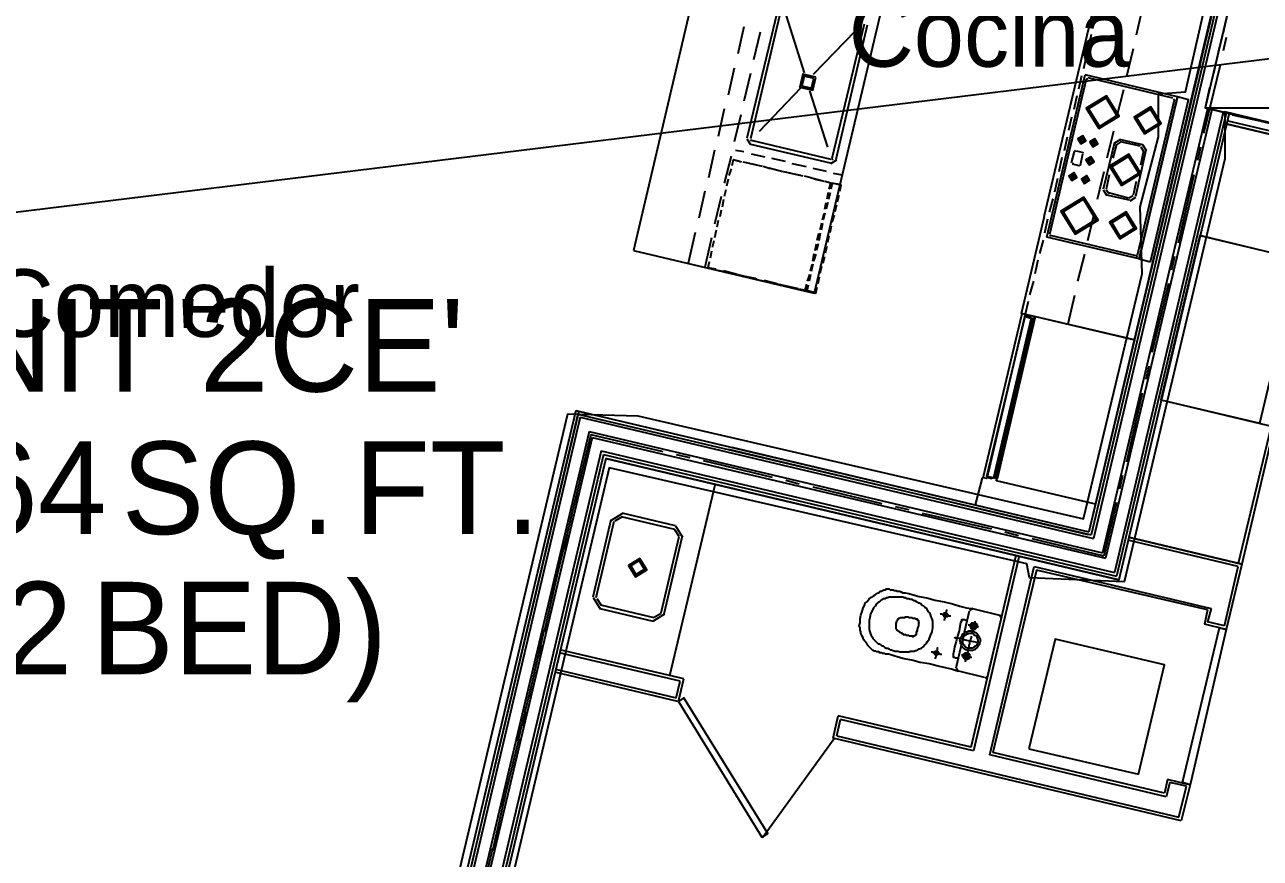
# Model space of a CAD drawing. Header units: feet. Extents: x -84 to 198, y -22 to 181.
# Drawn here: x 78.86 to 100.82, y 134.91 to 149.72 of the extents above; entities that cross this region are included whole.
import ezdxf
from ezdxf.enums import TextEntityAlignment as Align

# ---------------------------------------------------------------- set-up
doc = ezdxf.new("R2010")
doc.units = ezdxf.units.FT
for name, color, linetype in [('A-AREA-UNIDAD', 30, 'CONTINUOUS'), ('A-LINEA', 7, 'CONTINUOUS'), ('A-MURO-CONCRETO', 8, 'CONTINUOUS'), ('A-NOMBRE-ESPACIO', 2, 'CONTINUOUS'), ('A-TEXTO-PDF', 3, 'CONTINUOUS')]:
    doc.layers.add(name, color=color, linetype=linetype)

msp = doc.modelspace()

# ---------------------------------------------------------------- linework, layer by layer
at = {"layer": 'A-AREA-UNIDAD'}
for points in [[(75.36, 131.5378), (80.768, 130.2044), (81.088, 131.0044), (81.568, 131.5733), (82.528, 131.5733), (83.84, 129.4933), (85.28, 129.1733), (88.512, 142.8089), (89.76, 142.7733), (97.68, 140.9422), (98.72, 145.2978), (98.688, 146.4889), (99.008, 147.7333), (99.008, 148.4978), (99.488, 148.5333), (100.192, 151.6089), (101.2, 151.6978), (102.848, 158.6489), (102.56, 158.7378), (102.528, 159.4133), (96.128, 159.8222), (90.24, 159.8933), (84.192, 159.5733), (77.44, 158.8622)], [(101.888, 147.7689), (100.192, 148.1778), (100.192, 147.3422), (98.4, 139.8222), (96.72, 139.8933), (96.672, 140.1422), (89.248, 141.8489), (86.192, 128.9244)]]:
    msp.add_lwpolyline(points, dxfattribs=at)
at = {"layer": 'A-LINEA'}
for p, q in [((94.92, 153.5378), (92.8933, 144.9511)), ((128.4377, 152.4797), (36.6895, 141.2395)), ((100.4933, 152.2178), (97.7733, 140.7111)), ((100.5467, 152.2044), (97.8133, 140.6578)), ((100.6, 152.1911), (97.8533, 140.5911)), ((90.8533, 150.7111), (89.68, 145.7111)), ((100.16, 150.7644), (97.7733, 140.7111)), ((97.9067, 150.2578), (96.9733, 146.3111)), ((92.2667, 150.0978), (91.6933, 147.7111)), ((92.32, 150.0844), (91.76, 147.6978)), ((98.7333, 150.0578), (98.6133, 149.5378)), ((100.2667, 150.0711), (100.16, 149.5778)), ((92.72, 148.8711), (92.4, 149.8844)), ((97.9067, 149.9111), (97.84, 149.6711)), ((91.64, 149.6844), (91.5333, 149.2044)), ((91.9333, 149.5911), (91.8133, 149.0978)), ((92.88, 148.8444), (93.6267, 149.6178)), ((93.2133, 147.3511), (93.7867, 149.7378)), ((93.28, 147.3378), (93.84, 149.7244)), ((97.8133, 149.5511), (97.76, 149.3111)), ((100.0933, 149.3378), (99.9867, 148.8578)), ((100.2133, 149.4978), (100.16, 149.2578)), ((100.2133, 149.4978), (100.16, 149.2578)), ((100.2133, 149.4978), (100.16, 149.2578)), ((97.7333, 149.1911), (97.68, 148.9378)), ((98.56, 149.2978), (98.44, 148.8044)), ((91.4667, 148.9511), (91.36, 148.4711)), ((100.1067, 149.0044), (99.8133, 147.7911)), ((100.1067, 149.0044), (99.8133, 147.7911)), ((100.1067, 149.0044), (99.8133, 147.7911)), ((91.76, 148.8578), (91.64, 148.3644)), ((97.0267, 145.9511), (97.7067, 148.8311)), ((97.08, 146.0044), (97.7333, 148.7644)), ((97.64, 148.8178), (97.5867, 148.5778)), ((99.3467, 148.4444), (97.7067, 148.8311)), ((97.7579, 148.7639), (97.7339, 148.749)), ((99.2667, 148.4178), (97.76, 148.7778)), ((91.92, 147.8311), (92.6533, 148.6044)), ((93.1333, 147.5511), (92.8133, 148.5511)), ((97.56, 148.4578), (97.5067, 148.2178)), ((98.3867, 148.5644), (98.2667, 148.0844)), ((91.2933, 148.2311), (91.1867, 147.7378)), ((99.88, 148.2311), (98.0133, 140.3378)), ((99.88, 148.2311), (98.0133, 140.3378)), ((98.64, 145.6311), (99.2933, 148.3911)), ((98.6667, 145.5644), (99.3467, 148.4444)), ((99.2928, 148.3798), (99.2779, 148.4039)), ((91.5867, 148.1244), (91.4667, 147.6444)), ((97.4667, 148.0844), (97.4133, 147.8444)), ((99.96, 148.2178), (98.0667, 140.2444)), ((99.96, 148.2178), (98.0667, 140.2444)), ((100.16, 148.1644), (98.2267, 139.9911)), ((100.2133, 148.1511), (98.2667, 139.9244)), ((100.2133, 148.1511), (98.2667, 139.9244)), ((102.1867, 147.5511), (100.2267, 148.0178)), ((100.32, 148.1244), (100.8133, 148.0178)), ((98.2133, 147.8311), (98.0933, 147.3511)), ((100.2133, 147.9644), (102.2267, 147.4844)), ((91.6957, 147.6977), (91.76, 147.5934)), ((91.76, 147.6044), (93.1733, 147.2711)), ((91.7605, 147.6824), (91.7754, 147.6583)), ((91.7733, 147.6711), (93.1867, 147.3378)), ((97.3867, 147.7244), (97.3333, 147.4844)), ((97.6667, 147.6844), (97.5867, 147.6978)), ((97.6533, 147.6711), (97.5867, 147.6844)), ((97.6533, 147.6711), (97.6533, 147.6711)), ((97.88, 147.6178), (97.8, 147.6311)), ((97.88, 147.6311), (97.8133, 147.6444)), ((97.88, 147.6178), (97.88, 147.6178)), ((98.2267, 147.6311), (98.0267, 146.8044)), ((98.2667, 147.6044), (98.2, 147.3511)), ((98.3333, 147.6821), (98.229, 147.6177)), ((98.3405, 147.6428), (98.2683, 147.5983)), ((98.7333, 147.5911), (98.32, 147.6844)), ((98.6933, 147.5644), (98.3333, 147.6444)), ((98.7977, 147.4845), (98.7333, 147.5888)), ((91.12, 147.4978), (91.0133, 147.0044)), ((91.4133, 147.3911), (91.2933, 146.9111)), ((91.4933, 147.4978), (91.64, 147.4711)), ((91.7733, 147.4311), (92.0133, 147.3778)), ((97.2933, 147.3644), (97.24, 147.1111)), ((97.4667, 147.2711), (97.52, 147.4711)), ((97.5446, 147.4839), (97.5205, 147.469)), ((97.5467, 147.4844), (97.6533, 147.4578)), ((97.6267, 147.2311), (97.6667, 147.4311)), ((97.6795, 147.4332), (97.6646, 147.4572)), ((98.7867, 147.4978), (98.6, 146.6711)), ((98.7467, 147.4844), (98.6933, 147.2311)), ((98.7451, 147.4773), (98.7005, 147.5495)), ((99.76, 147.5511), (99.7067, 147.3111)), ((99.76, 147.5511), (99.7067, 147.3111)), ((99.76, 147.5511), (99.7067, 147.3111)), ((91.4133, 147.1644), (91.3733, 147.0444)), ((91.4533, 147.3244), (91.4267, 147.2178)), ((91.6, 147.2844), (91.4533, 147.3244)), ((91.56, 147.2978), (91.4533, 147.3244)), ((91.7467, 147.2578), (91.6267, 147.2844)), ((91.9733, 147.2044), (91.7333, 147.2578)), ((91.92, 147.2178), (91.8, 147.2444)), ((92.1067, 147.1644), (91.9867, 147.2044)), ((92.3333, 147.1111), (92.0933, 147.1778)), ((92.1333, 147.3511), (92.3733, 147.2978)), ((92.2933, 147.1244), (92.1733, 147.1511)), ((92.4933, 147.2578), (92.7467, 147.2044)), ((92.8667, 147.1778), (93.1067, 147.1244)), ((93.1867, 147.2601), (93.291, 147.3245)), ((93.2021, 147.325), (93.2261, 147.3398)), ((97.6, 147.2178), (97.48, 147.2444)), ((97.4805, 147.269), (97.4954, 147.245)), ((97.6021, 147.2183), (97.6261, 147.2332)), ((97.8, 147.3111), (97.7333, 147.3244)), ((97.8, 147.2978), (97.7333, 147.3111)), ((97.8, 147.2978), (97.8, 147.2978)), ((91.36, 146.9778), (91.3333, 146.8578)), ((92.4667, 147.0844), (92.3467, 147.1111)), ((92.6933, 147.0311), (92.4533, 147.0844)), ((92.6533, 147.0444), (92.5333, 147.0711)), ((92.84, 147.0044), (92.72, 147.0311)), ((93.0667, 146.9378), (92.8267, 147.0044)), ((93.0133, 146.9511), (92.8933, 146.9778)), ((93.2267, 147.0844), (93.3867, 147.0578)), ((97.2133, 146.9911), (97.16, 146.7511)), ((97.5067, 147.0178), (97.4267, 147.0311)), ((97.72, 146.9644), (97.6533, 146.9778)), ((98.04, 147.1111), (97.92, 146.6178)), ((98.1333, 147.0578), (98.08, 146.8044)), ((98.6133, 146.9378), (98.56, 146.6978)), ((99.64, 147.0578), (99.36, 145.8444)), ((99.64, 147.0578), (99.36, 145.8444)), ((99.64, 147.0578), (99.36, 145.8444)), ((90.9467, 146.7644), (90.84, 146.2844)), ((91.32, 146.7911), (91.2933, 146.6711)), ((93.12, 146.6311), (93.1467, 146.7511)), ((93.1733, 146.7378), (93.1467, 146.6178)), ((93.3467, 146.8844), (93.1867, 146.9111)), ((93.2133, 146.9111), (93.1867, 146.8044)), ((93.3067, 146.5778), (93.3333, 146.6978)), ((98.029, 146.7911), (98.0934, 146.6868)), ((98.0816, 146.7983), (98.1262, 146.7261)), ((98.4933, 146.6044), (98.0933, 146.6978)), ((98.48, 146.6444), (98.12, 146.7378)), ((91.24, 146.6711), (91.12, 146.1778)), ((91.28, 146.6178), (91.2533, 146.4844)), ((93.08, 146.4444), (93.1067, 146.5644)), ((93.1333, 146.5644), (93.1067, 146.4444)), ((93.2667, 146.4044), (93.2933, 146.5244)), ((97.1333, 146.6311), (97.0667, 146.3911)), ((98.4862, 146.6461), (98.5584, 146.6906)), ((98.5067, 146.5934), (98.611, 146.6578)), ((91.24, 146.4311), (91.2133, 146.3111)), ((93.04, 146.2578), (93.0667, 146.3778)), ((93.08, 146.3778), (93.0533, 146.2578)), ((93.2133, 146.2178), (93.2533, 146.3378)), ((97.04, 146.2711), (96.9867, 146.0178)), ((97.8667, 146.3778), (97.7467, 145.8844)), ((91.1467, 146.0711), (91.12, 145.9378)), ((91.1867, 146.2444), (91.16, 146.1244)), ((93, 146.0844), (93.0267, 146.2044)), ((93.04, 146.1911), (93.0133, 146.0711)), ((93.1733, 146.0311), (93.2, 146.1511)), ((90.7733, 146.0311), (90.6533, 145.4844)), ((91.0667, 145.9378), (90.9467, 145.4178)), ((91.1067, 145.8844), (91.08, 145.7644)), ((92.9067, 145.7111), (92.9333, 145.8311)), ((92.96, 145.8311), (92.9333, 145.7111)), ((92.9467, 145.8978), (92.9733, 146.0178)), ((93, 146.0178), (92.9733, 145.8844)), ((93.1333, 145.8578), (93.16, 145.9778)), ((96.96, 145.8978), (96.8933, 145.6578)), ((98.6667, 145.5644), (97.0267, 145.9511)), ((97.0805, 145.989), (97.0954, 145.965)), ((98.6133, 145.6178), (97.0933, 145.9778)), ((89.68, 145.7111), (92.8933, 144.9511)), ((91.0667, 145.6978), (91.04, 145.5778)), ((92.8667, 145.5244), (92.8933, 145.6578)), ((92.92, 145.6444), (92.88, 145.5244)), ((93.0533, 145.4844), (93.08, 145.6044)), ((93.0933, 145.6711), (93.12, 145.7911)), ((97.6933, 145.6444), (97.5733, 145.1644)), ((98.6154, 145.605), (98.6395, 145.6198)), ((99.2933, 145.6044), (99.24, 145.3644)), ((99.2933, 145.6044), (99.24, 145.3644)), ((99.2933, 145.6044), (99.24, 145.3644)), ((91.1467, 145.3778), (91, 145.4044)), ((92.8267, 145.3511), (92.8533, 145.4711)), ((92.8667, 145.4711), (92.84, 145.3378)), ((93, 145.3111), (93.0267, 145.4311)), ((96.8667, 145.5378), (96.8133, 145.2978)), ((91.1733, 145.3644), (91.2933, 145.3378)), ((91.52, 145.2844), (91.28, 145.3511)), ((91.3467, 145.3244), (91.4667, 145.2978)), ((91.5333, 145.2844), (91.6533, 145.2578)), ((91.88, 145.2044), (91.64, 145.2578)), ((91.72, 145.2444), (91.84, 145.2178)), ((91.8933, 145.1911), (92.0133, 145.1644)), ((92.2533, 145.1111), (92, 145.1778)), ((92.7733, 145.1644), (92.8133, 145.2844)), ((92.8267, 145.2844), (92.8, 145.1644)), ((92.96, 145.1244), (92.9867, 145.2444)), ((96.7867, 145.1644), (96.72, 144.9244)), ((92.08, 145.1511), (92.2, 145.1244)), ((92.2667, 145.1111), (92.3867, 145.0844)), ((92.6133, 145.0311), (92.3733, 145.0844)), ((92.44, 145.0711), (92.56, 145.0444)), ((92.8933, 144.9644), (92.7333, 145.0044)), ((99.1867, 145.1244), (98.8933, 143.8978)), ((99.1867, 145.1244), (98.8933, 143.8978)), ((99.1867, 145.1244), (98.8933, 143.8978)), ((96.6933, 144.8044), (96.64, 144.5778)), ((97.52, 144.9111), (97.4, 144.4044)), ((96.76, 144.4978), (96.0933, 141.6844)), ((96.76, 144.4978), (96.0933, 141.6844)), ((96.12, 141.6711), (96.7867, 144.4844)), ((96.12, 141.6711), (96.7867, 144.4844)), ((98.84, 143.6578), (98.7867, 143.4178)), ((98.84, 143.6578), (98.7867, 143.4178)), ((98.84, 143.6578), (98.7867, 143.4178)), ((98.72, 143.1778), (98.44, 141.9511)), ((98.72, 143.1778), (98.44, 141.9511)), ((98.72, 143.1778), (98.44, 141.9511)), ((88.6533, 142.8711), (85.36, 128.9511)), ((88.7067, 142.8578), (85.4133, 128.9378)), ((88.6933, 142.8044), (85.4133, 128.9378)), ((88.7333, 142.7511), (85.4667, 128.9244)), ((88.7333, 142.7511), (85.4667, 128.9244)), ((88.6533, 142.8711), (97.7733, 140.7111)), ((88.6533, 142.8711), (97.7733, 140.7111)), ((88.6933, 142.8044), (97.8133, 140.6578)), ((88.6933, 142.8044), (97.8133, 140.6578)), ((88.6933, 142.8044), (97.8133, 140.6578)), ((88.7067, 142.8578), (97.7733, 140.7111)), ((88.7333, 142.7511), (97.8533, 140.5911)), ((88.7333, 142.7511), (97.8533, 140.5911)), ((88.7333, 142.7511), (97.8533, 140.5911)), ((101.0133, 142.5911), (100.4267, 140.1511)), ((88.8933, 142.4978), (85.6667, 128.8844)), ((88.8933, 142.4978), (85.6667, 128.8844)), ((88.9467, 142.3911), (85.7467, 128.8578)), ((88.9467, 142.3911), (85.7467, 128.8578)), ((88.92, 142.4444), (88.5467, 140.8844)), ((88.92, 142.4444), (88.7333, 141.6578)), ((88.8933, 142.4978), (98.0133, 140.3378)), ((88.8933, 142.4978), (98.0133, 140.3378)), ((88.8933, 142.4978), (98.0133, 140.3378)), ((88.92, 142.4444), (90.2, 142.1378)), ((88.92, 142.4444), (90.2, 142.1378)), ((88.92, 142.4444), (90.2, 142.1378)), ((88.9467, 142.3911), (98.0667, 140.2444)), ((88.9467, 142.3911), (98.0667, 140.2444)), ((88.9467, 142.3911), (98.0667, 140.2444)), ((89.1067, 142.1511), (85.9467, 128.8178)), ((89.1067, 142.1511), (85.9467, 128.8178)), ((89.1467, 142.0844), (86, 128.8044)), ((89.1467, 142.0844), (86, 128.8044)), ((89.1067, 142.1511), (98.2267, 139.9911)), ((89.1067, 142.1511), (98.2267, 139.9911)), ((89.1067, 142.1511), (98.2267, 139.9911)), ((89.1467, 142.0844), (98.2667, 139.9244)), ((89.1467, 142.0844), (98.2667, 139.9244)), ((89.1467, 142.0844), (98.2667, 139.9244)), ((90.44, 142.0844), (90.68, 142.0311)), ((90.44, 142.0844), (90.68, 142.0311)), ((90.44, 142.0844), (90.68, 142.0311)), ((97.76, 140.6578), (91.3733, 142.1778)), ((97.76, 140.6578), (91.3733, 142.1778)), ((91.4267, 142.2178), (97.7733, 140.7111)), ((91.4267, 142.2178), (97.7733, 140.7111)), ((89.1867, 142.0178), (86.0533, 128.7911)), ((89.1867, 142.0178), (86.0533, 128.7911)), ((89.1867, 142.0178), (98.3067, 139.8578)), ((90.92, 141.9778), (92.1467, 141.6844)), ((90.92, 141.9778), (92.1467, 141.6844)), ((90.92, 141.9778), (92.1467, 141.6844)), ((95.76, 141.1911), (95.88, 141.6711)), ((98.3733, 141.7111), (98.32, 141.4711)), ((98.3733, 141.7111), (98.32, 141.4711)), ((98.3733, 141.7111), (98.32, 141.4711)), ((91.1333, 141.5644), (90.32, 138.1511)), ((91.1333, 141.5644), (90.32, 138.1511)), ((92.3867, 141.6311), (92.6267, 141.5644)), ((92.3867, 141.6311), (92.6267, 141.5644)), ((92.3867, 141.6311), (92.6267, 141.5644)), ((92.8667, 141.5111), (94.0933, 141.2178)), ((92.8667, 141.5111), (94.0933, 141.2178)), ((92.8667, 141.5111), (94.0933, 141.2178)), ((88.68, 141.4044), (88.6133, 141.1644)), ((98.2667, 141.2311), (98.04, 140.2844)), ((98.2667, 141.2311), (98.04, 140.2844)), ((98.2667, 141.2311), (98.04, 140.2844)), ((89.485, 141.04), (89.2845, 140.9161)), ((89.485, 141.04), (89.2845, 140.9161)), ((90.4267, 140.8178), (89.48, 141.0444)), ((90.4267, 140.8178), (89.48, 141.0444)), ((94.3333, 141.1644), (94.5733, 141.1111)), ((94.3333, 141.1644), (94.5733, 141.1111)), ((94.3333, 141.1644), (94.5733, 141.1111)), ((94.8133, 141.0444), (96.04, 140.7644)), ((94.8133, 141.0444), (96.04, 140.7644)), ((94.8133, 141.0444), (96.04, 140.7644)), ((88.56, 140.9244), (88.2667, 139.7111)), ((89.28, 140.9244), (88.96, 139.5511)), ((89.28, 140.9244), (88.96, 139.5511)), ((89.3333, 140.8978), (89.0133, 139.5378)), ((89.3333, 140.8978), (89.0133, 139.5378)), ((89.4697, 140.9751), (89.3494, 140.9008)), ((89.4697, 140.9751), (89.3494, 140.9008)), ((90.4133, 140.7511), (89.4667, 140.9778)), ((90.4133, 140.7511), (89.4667, 140.9778)), ((90.5555, 140.6127), (90.4317, 140.8133)), ((90.5555, 140.6127), (90.4317, 140.8133)), ((88.4933, 140.6444), (88.44, 140.4044)), ((90.1733, 139.2711), (90.4933, 140.6311)), ((90.1733, 139.2711), (90.4933, 140.6311)), ((90.2267, 139.2578), (90.5467, 140.6178)), ((90.2267, 139.2578), (90.5467, 140.6178)), ((90.4906, 140.6281), (90.4164, 140.7484)), ((90.4906, 140.6281), (90.4164, 140.7484)), ((96.28, 140.7111), (96.52, 140.6444)), ((96.28, 140.7111), (96.52, 140.6444)), ((96.28, 140.7111), (96.52, 140.6444)), ((96.76, 140.5911), (98.04, 140.2844)), ((96.76, 140.5911), (98.04, 140.2844)), ((96.76, 140.5911), (98.04, 140.2844)), ((100.4267, 140.0978), (98.4667, 140.5644)), ((98.48, 140.6178), (100.4933, 140.1378)), ((100.4933, 140.1378), (98.48, 140.6178)), ((88.3733, 140.1644), (88.0933, 138.9378)), ((95.68, 136.8844), (96.48, 140.2978)), ((96.5333, 140.2844), (95.72, 136.8178)), ((100.4933, 140.1378), (100.2133, 138.9778)), ((96.0133, 136.7511), (96.8, 140.0978)), ((96.84, 140.0311), (96.0667, 136.7911)), ((96.8, 140.0978), (99.9467, 139.3511)), ((99.88, 139.3244), (96.84, 140.0311)), ((100.1867, 139.0444), (100.4267, 140.0978)), ((88.2133, 139.4578), (88.16, 139.2178)), ((88.9645, 139.5428), (89.0883, 139.3423)), ((88.9645, 139.5428), (89.0883, 139.3423)), ((89.0294, 139.5275), (89.1036, 139.4071)), ((89.0294, 139.5275), (89.1036, 139.4071)), ((89.08, 139.3511), (90.0267, 139.1244)), ((89.08, 139.3511), (90.0267, 139.1244)), ((89.0933, 139.4178), (90.04, 139.1911)), ((89.0933, 139.4178), (90.04, 139.1911)), ((90.035, 139.1289), (90.2355, 139.2527)), ((90.035, 139.1289), (90.2355, 139.2527)), ((90.0503, 139.1938), (90.1706, 139.2681)), ((90.0503, 139.1938), (90.1706, 139.2681)), ((95.4133, 138.2978), (95.6533, 139.3111)), ((95.4133, 138.2978), (95.6533, 139.3111)), ((95.7107, 139.3499), (95.6546, 139.3152)), ((95.7107, 139.3499), (95.6546, 139.3152)), ((95.7067, 139.3511), (96.1867, 139.2311)), ((95.7067, 139.3511), (96.1867, 139.2311)), ((96.2254, 139.1737), (96.1907, 139.2299)), ((96.2254, 139.1737), (96.1907, 139.2299)), ((99.88, 139.3244), (99.8267, 139.0711)), ((99.9467, 139.3511), (99.88, 139.1111)), ((96.2133, 139.1778), (95.9733, 138.1511)), ((96.2133, 139.1778), (95.9733, 138.1511)), ((100.2133, 138.9778), (99.8267, 139.0711)), ((100.1867, 139.0444), (99.88, 139.1111)), ((88.0933, 138.9778), (87.8133, 137.7644)), ((88.04, 138.6978), (87.9733, 138.4578)), ((90.5733, 138.0978), (88.3733, 138.6178)), ((90.5067, 138.0578), (88.36, 138.5644)), ((87.92, 138.2178), (87.6267, 136.9911)), ((90.4667, 137.6978), (88.28, 138.2178)), ((88.2933, 138.2711), (90.44, 137.7644)), ((95.4146, 138.2885), (95.4493, 138.2324)), ((95.4146, 138.2885), (95.4493, 138.2324)), ((95.92, 138.1244), (95.44, 138.2444)), ((95.92, 138.1244), (95.44, 138.2444)), ((95.9293, 138.1124), (95.9854, 138.147)), ((95.9293, 138.1124), (95.9854, 138.147)), ((90.44, 137.7644), (90.5067, 138.0578)), ((90.48, 137.6978), (90.5733, 138.0978)), ((87.76, 137.5111), (87.6933, 137.2711)), ((93.2267, 137.0444), (93.32, 137.4444)), ((93.2267, 137.0444), (93.32, 137.4444)), ((93.2933, 137.0844), (93.36, 137.3778)), ((93.2933, 137.0844), (93.36, 137.3778)), ((95.68, 136.8844), (93.32, 137.4444)), ((95.72, 136.8178), (93.36, 137.3778)), ((87.64, 137.0311), (87.3467, 135.8178)), ((91.9751, 135.2802), (93.2439, 137.0388)), ((91.9751, 135.2802), (93.2439, 137.0388)), ((99.4133, 135.5778), (93.2267, 137.0444)), ((93.2933, 137.0844), (99.3733, 135.6444)), ((96.7067, 136.8578), (98.6533, 136.4044)), ((87.5733, 136.7511), (87.52, 136.5111)), ((99.1467, 136.0044), (96.0133, 136.7511)), ((99.12, 136.0711), (96.0667, 136.7911)), ((87.4533, 136.2711), (87.1733, 135.0444)), ((99.1733, 136.3111), (99.12, 136.0711)), ((99.2133, 136.2578), (99.1467, 136.0044)), ((99.56, 136.2178), (99.1733, 136.3111)), ((99.5067, 136.1911), (99.2133, 136.2578)), ((99.3733, 135.6444), (99.5067, 136.1911)), ((99.5733, 136.2178), (99.4133, 135.5778)), ((87.2933, 135.5644), (87.24, 135.3244)), ((87.1733, 135.0844), (86.8933, 133.8711))]:
    msp.add_line(p, q, dxfattribs=at)
for points in [[(102.0267, 147.7244), (102.8267, 151.1244), (100.64, 151.6444), (99.84, 148.2444), (102.0267, 147.7244)], [(99.7467, 145.9778), (101.76, 145.4978), (102.6933, 149.4311)], [(102.6933, 149.4311), (102.2267, 147.4844), (100.2133, 147.9644)], [(92.9218, 148.792), (92.6924, 148.8463), (92.6382, 148.6169), (92.8676, 148.5626), (92.9218, 148.792)], [(92.8878, 148.771), (92.7135, 148.8122), (92.6722, 148.6379), (92.8465, 148.5967), (92.8878, 148.771)], [(97.9509, 147.8792), (98.3119, 148.102), (98.0891, 148.4631), (97.7281, 148.2402), (97.9509, 147.8792)], [(99.92, 148.6044), (99.84, 148.2444), (100.08, 148.1911)], [(97.9601, 147.9181), (98.273, 148.1113), (98.0799, 148.4241), (97.767, 148.231), (97.9601, 147.9181)], [(98.7632, 147.7844), (99.06, 147.9677), (98.8768, 148.2645), (98.58, 148.0812), (98.7632, 147.7844)], [(98.8667, 145.5111), (99.5467, 148.3911), (99.3467, 148.4444), (98.6667, 145.5644), (98.8667, 145.5111)], [(100.2667, 148.1511), (98.3067, 139.8578), (89.1867, 142.0178)], [(100.2667, 148.1511), (98.3067, 139.8578), (89.1867, 142.0178)], [(98.7724, 147.8233), (99.0211, 147.9769), (98.8676, 148.2256), (98.6189, 148.072), (98.7724, 147.8233)], [(97.6298, 147.6064), (97.718, 147.6609), (97.6635, 147.7491), (97.5753, 147.6947), (97.6298, 147.6064)], [(97.6359, 147.6324), (97.6921, 147.667), (97.6574, 147.7232), (97.6013, 147.6885), (97.6359, 147.6324)], [(97.8431, 147.5531), (97.9314, 147.6076), (97.8769, 147.6958), (97.7886, 147.6413), (97.8431, 147.5531)], [(97.8493, 147.579), (97.9054, 147.6137), (97.8707, 147.6699), (97.8146, 147.6352), (97.8493, 147.579)], [(97.7765, 147.2331), (97.8647, 147.2876), (97.8102, 147.3758), (97.722, 147.3213), (97.7765, 147.2331)], [(98.354, 146.8655), (98.699, 147.0784), (98.486, 147.4234), (98.141, 147.2104), (98.354, 146.8655)], [(98.3632, 146.9044), (98.66, 147.0877), (98.4768, 147.3845), (98.18, 147.2012), (98.3632, 146.9044)], [(97.7826, 147.259), (97.8387, 147.2937), (97.8041, 147.3499), (97.7479, 147.3152), (97.7826, 147.259)], [(93.16, 146.8044), (93.1867, 146.9111), (93.08, 146.9378)], [(97.4698, 146.9531), (97.558, 147.0076), (97.5035, 147.0958), (97.4153, 147.0413), (97.4698, 146.9531)], [(97.5067, 147.0311), (97.5067, 147.0311), (97.44, 147.0578)], [(97.4759, 146.979), (97.5321, 147.0137), (97.4974, 147.0699), (97.4413, 147.0352), (97.4759, 146.979)], [(97.6965, 146.8997), (97.7847, 146.9542), (97.7302, 147.0425), (97.642, 146.988), (97.6965, 146.8997)], [(97.6533, 147.0044), (97.72, 146.9778), (97.72, 146.9778)], [(97.7026, 146.9257), (97.7587, 146.9604), (97.7241, 147.0165), (97.6679, 146.9819), (97.7026, 146.9257)], [(93.3467, 146.7644), (93.3733, 146.8711), (93.2133, 146.9111)], [(97.5284, 146.0002), (97.9375, 146.2528), (97.6849, 146.662), (97.2758, 146.4094), (97.5284, 146.0002)], [(97.5376, 146.0392), (97.8986, 146.262), (97.6757, 146.6231), (97.3147, 146.4002), (97.5376, 146.0392)], [(98.5867, 144.1244), (96.5733, 144.5911), (96.9867, 146.3244)], [(98.3232, 145.9177), (98.62, 146.101), (98.4368, 146.3978), (98.14, 146.2146), (98.3232, 145.9177)], [(98.3324, 145.9567), (98.5811, 146.1102), (98.4276, 146.3589), (98.1789, 146.2054), (98.3324, 145.9567)], [(100.8133, 142.6444), (101.5067, 145.5511), (99.7467, 145.9778), (99.0533, 143.0578), (100.8133, 142.6444)], [(91.0267, 145.5111), (91, 145.4044), (91.1067, 145.3778)], [(92.6267, 145.0311), (92.7333, 145.0044), (92.76, 145.1111)], [(92.7867, 145.0978), (92.76, 144.9911), (92.92, 144.9511), (92.9467, 145.0578)], [(96.5867, 144.5911), (96.64, 144.5778), (95.96, 141.6578), (95.8933, 141.6711), (96.5867, 144.5911)], [(96.5867, 144.5911), (96.64, 144.5778), (95.96, 141.6578), (95.8933, 141.6711), (96.5867, 144.5911)], [(95.96, 141.6844), (96.04, 141.6578), (96.0533, 141.6711), (96.08, 141.6711), (96.0933, 141.6844), (96.1067, 141.6578), (96.12, 141.6711), (96.1333, 141.6578), (96.1467, 141.6578), (96.8133, 144.4978), (96.7867, 144.4844), (96.7867, 144.5111), (96.76, 144.4978), (96.7467, 144.5111), (96.7333, 144.5244), (96.72, 144.5378), (96.64, 144.5644), (95.96, 141.6844)], [(95.96, 141.6844), (96.04, 141.6578), (96.0533, 141.6711), (96.08, 141.6711), (96.0933, 141.6844), (96.1067, 141.6578), (96.12, 141.6711), (96.1333, 141.6578), (96.1467, 141.6578), (96.8133, 144.4978), (96.7867, 144.4844), (96.7867, 144.5111), (96.76, 144.4978), (96.7467, 144.5111), (96.7333, 144.5244), (96.72, 144.5378), (96.64, 144.5644), (95.96, 141.6844)], [(96.64, 144.5378), (96.7467, 144.5111), (96.08, 141.6711), (95.96, 141.6978), (96.64, 144.5378)], [(96.64, 144.5378), (96.7467, 144.5111), (96.08, 141.6711), (95.96, 141.6978), (96.64, 144.5378)], [(96.1333, 141.6178), (96.8267, 144.5378), (98.5867, 144.1244), (97.8933, 141.2044), (96.1333, 141.6178)], [(99.0533, 143.0578), (101.0667, 142.5778), (100.4933, 140.1378)], [(89.7917, 140.24), (89.5911, 140.1161), (89.715, 139.9156), (89.9155, 140.0394), (89.7917, 140.24)], [(89.7917, 140.24), (89.5911, 140.1161), (89.715, 139.9156), (89.9155, 140.0394), (89.7917, 140.24)], [(89.7825, 140.201), (89.6301, 140.1069), (89.7242, 139.9545), (89.8766, 140.0486), (89.7825, 140.201)], [(89.7825, 140.201), (89.6301, 140.1069), (89.7242, 139.9545), (89.8766, 140.0486), (89.7825, 140.201)], [(95.44, 138.2444), (95.4133, 138.2444), (95.3333, 138.2711), (95.2267, 138.2978), (95.0933, 138.3244), (94.9333, 138.3644), (94.7733, 138.3911), (94.6267, 138.4311), (94.4933, 138.4578), (94.3867, 138.4844), (94.3067, 138.5111), (94.2533, 138.5244), (94.2133, 138.5378), (94.1867, 138.5378), (94.16, 138.5378), (94.1467, 138.5511), (94.1333, 138.5511), (94.12, 138.5511), (94.1067, 138.5511), (94.0933, 138.5644), (94.08, 138.5644), (94.0533, 138.5644), (94.04, 138.5778), (94.0267, 138.5778), (94.0133, 138.5778), (94, 138.5778), (93.9867, 138.5911), (93.9733, 138.5911), (93.96, 138.5911), (93.9467, 138.6044), (93.9333, 138.6044), (93.92, 138.6178), (93.9067, 138.6311), (93.8933, 138.6444), (93.88, 138.6578), (93.8667, 138.6711), (93.8533, 138.6844), (93.84, 138.6978), (93.84, 138.7111), (93.8267, 138.7244), (93.8133, 138.7378), (93.8, 138.7644), (93.7867, 138.7778), (93.7733, 138.7911), (93.76, 138.8178), (93.76, 138.8311), (93.7467, 138.8578), (93.7333, 138.8844), (93.72, 138.8978), (93.72, 138.9378), (93.7067, 138.9644), (93.7067, 139.0044), (93.6933, 139.0444), (93.7067, 139.0978), (93.7067, 139.1644), (93.72, 139.2311), (93.7467, 139.2978), (93.76, 139.3644), (93.7867, 139.4044), (93.8, 139.4444), (93.8267, 139.4711), (93.8533, 139.4978), (93.8667, 139.5244), (93.8933, 139.5378), (93.9067, 139.5511), (93.9333, 139.5644), (93.9467, 139.5778), (93.9733, 139.5911), (93.9867, 139.6044), (94, 139.6178), (94.0267, 139.6311), (94.04, 139.6311), (94.0533, 139.6444), (94.0667, 139.6578), (94.0933, 139.6578), (94.1067, 139.6711), (94.12, 139.6711), (94.1333, 139.6844), (94.16, 139.6844), (94.1733, 139.6978), (94.1867, 139.6978), (94.2, 139.6978), (94.2133, 139.6978), (94.2267, 139.6978), (94.24, 139.6844), (94.2667, 139.6844), (94.28, 139.6844), (94.2933, 139.6844), (94.3067, 139.6711), (94.32, 139.6711), (94.3333, 139.6711), (94.3467, 139.6711), (94.36, 139.6578), (94.3733, 139.6578), (94.3867, 139.6578), (94.4, 139.6578), (94.4133, 139.6578), (94.4267, 139.6444), (94.44, 139.6444), (94.4667, 139.6311), (94.5067, 139.6311), (94.5733, 139.6178), (94.6533, 139.5911), (94.76, 139.5644), (94.8933, 139.5378), (95.04, 139.4978), (95.2, 139.4711), (95.3467, 139.4311), (95.48, 139.3911), (95.6, 139.3644), (95.68, 139.3511), (95.7067, 139.3511)], [(95.44, 138.2444), (95.4133, 138.2444), (95.3333, 138.2711), (95.2267, 138.2978), (95.0933, 138.3244), (94.9333, 138.3644), (94.7733, 138.3911), (94.6267, 138.4311), (94.4933, 138.4578), (94.3867, 138.4844), (94.3067, 138.5111), (94.2533, 138.5244), (94.2133, 138.5378), (94.1867, 138.5378), (94.16, 138.5378), (94.1467, 138.5511), (94.1333, 138.5511), (94.12, 138.5511), (94.1067, 138.5511), (94.0933, 138.5644), (94.08, 138.5644), (94.0533, 138.5644), (94.04, 138.5778), (94.0267, 138.5778), (94.0133, 138.5778), (94, 138.5778), (93.9867, 138.5911), (93.9733, 138.5911), (93.96, 138.5911), (93.9467, 138.6044), (93.9333, 138.6044), (93.92, 138.6178), (93.9067, 138.6311), (93.8933, 138.6444), (93.88, 138.6578), (93.8667, 138.6711), (93.8533, 138.6844), (93.84, 138.6978), (93.84, 138.7111), (93.8267, 138.7244), (93.8133, 138.7378), (93.8, 138.7644), (93.7867, 138.7778), (93.7733, 138.7911), (93.76, 138.8178), (93.76, 138.8311), (93.7467, 138.8578), (93.7333, 138.8844), (93.72, 138.8978), (93.72, 138.9378), (93.7067, 138.9644), (93.7067, 139.0044), (93.6933, 139.0444), (93.7067, 139.0978), (93.7067, 139.1644), (93.72, 139.2311), (93.7467, 139.2978), (93.76, 139.3644), (93.7867, 139.4044), (93.8, 139.4444), (93.8267, 139.4711), (93.8533, 139.4978), (93.8667, 139.5244), (93.8933, 139.5378), (93.9067, 139.5511), (93.9333, 139.5644), (93.9467, 139.5778), (93.9733, 139.5911), (93.9867, 139.6044), (94, 139.6178), (94.0267, 139.6311), (94.04, 139.6311), (94.0533, 139.6444), (94.0667, 139.6578), (94.0933, 139.6578), (94.1067, 139.6711), (94.12, 139.6711), (94.1333, 139.6844), (94.16, 139.6844), (94.1733, 139.6978), (94.1867, 139.6978), (94.2, 139.6978), (94.2133, 139.6978), (94.2267, 139.6978), (94.24, 139.6844), (94.2667, 139.6844), (94.28, 139.6844), (94.2933, 139.6844), (94.3067, 139.6711), (94.32, 139.6711), (94.3333, 139.6711), (94.3467, 139.6711), (94.36, 139.6578), (94.3733, 139.6578), (94.3867, 139.6578), (94.4, 139.6578), (94.4133, 139.6578), (94.4267, 139.6444), (94.44, 139.6444), (94.4667, 139.6311), (94.5067, 139.6311), (94.5733, 139.6178), (94.6533, 139.5911), (94.76, 139.5644), (94.8933, 139.5378), (95.04, 139.4978), (95.2, 139.4711), (95.3467, 139.4311), (95.48, 139.3911), (95.6, 139.3644), (95.68, 139.3511), (95.7067, 139.3511)], [(94.9867, 138.9378), (95, 139.0044), (95, 139.0711), (95, 139.1244), (94.9867, 139.1644), (94.9733, 139.2044), (94.96, 139.2444), (94.9467, 139.2711), (94.92, 139.2978), (94.9067, 139.3244), (94.8933, 139.3511), (94.8667, 139.3644), (94.8533, 139.3778), (94.84, 139.3911), (94.8133, 139.4044), (94.8, 139.4178), (94.7867, 139.4311), (94.76, 139.4444), (94.7467, 139.4444), (94.7333, 139.4578), (94.7067, 139.4711), (94.6933, 139.4844), (94.6667, 139.4844), (94.6533, 139.4978), (94.6267, 139.5111), (94.6, 139.5111), (94.5733, 139.5244), (94.5467, 139.5244), (94.52, 139.5378), (94.4933, 139.5378), (94.4667, 139.5511), (94.44, 139.5511), (94.4133, 139.5511), (94.3867, 139.5511), (94.36, 139.5511), (94.3467, 139.5511), (94.32, 139.5511), (94.2933, 139.5511), (94.28, 139.5511), (94.2667, 139.5511), (94.24, 139.5511), (94.2267, 139.5511), (94.2, 139.5378), (94.1867, 139.5378), (94.1733, 139.5378), (94.1467, 139.5244), (94.12, 139.5244), (94.1067, 139.5111), (94.08, 139.4978), (94.0533, 139.4711), (94.0267, 139.4578), (94, 139.4311), (93.9733, 139.3911), (93.9467, 139.3644), (93.92, 139.3111), (93.8933, 139.2578), (93.88, 139.1911), (93.8667, 139.1378), (93.8667, 139.0711), (93.8667, 139.0178), (93.8667, 138.9778), (93.88, 138.9378), (93.8933, 138.8978), (93.9067, 138.8711), (93.92, 138.8444), (93.9333, 138.8178), (93.96, 138.7911), (93.9733, 138.7778), (93.9867, 138.7644), (94, 138.7511), (94.0133, 138.7378), (94.0267, 138.7244), (94.0533, 138.7244), (94.0667, 138.7111), (94.08, 138.6978), (94.0933, 138.6844), (94.12, 138.6844), (94.1333, 138.6711), (94.1467, 138.6578), (94.1733, 138.6444), (94.2, 138.6444), (94.2267, 138.6311), (94.24, 138.6178), (94.2667, 138.6178), (94.2933, 138.6044), (94.3333, 138.5911), (94.36, 138.5911), (94.3867, 138.5911), (94.4133, 138.5778), (94.4267, 138.5778), (94.4533, 138.5778), (94.48, 138.5778), (94.4933, 138.5778), (94.52, 138.5778), (94.5467, 138.5778), (94.56, 138.5778), (94.5867, 138.5778), (94.6, 138.5911), (94.6267, 138.5911), (94.64, 138.5911), (94.6667, 138.5911), (94.6933, 138.6044), (94.7067, 138.6044), (94.7333, 138.6178), (94.76, 138.6311), (94.8, 138.6444), (94.8267, 138.6711), (94.8533, 138.6978), (94.88, 138.7244), (94.9067, 138.7644), (94.9333, 138.8044), (94.96, 138.8711), (94.9867, 138.9378)], [(94.9867, 138.9378), (95, 139.0044), (95, 139.0711), (95, 139.1244), (94.9867, 139.1644), (94.9733, 139.2044), (94.96, 139.2444), (94.9467, 139.2711), (94.92, 139.2978), (94.9067, 139.3244), (94.8933, 139.3511), (94.8667, 139.3644), (94.8533, 139.3778), (94.84, 139.3911), (94.8133, 139.4044), (94.8, 139.4178), (94.7867, 139.4311), (94.76, 139.4444), (94.7467, 139.4444), (94.7333, 139.4578), (94.7067, 139.4711), (94.6933, 139.4844), (94.6667, 139.4844), (94.6533, 139.4978), (94.6267, 139.5111), (94.6, 139.5111), (94.5733, 139.5244), (94.5467, 139.5244), (94.52, 139.5378), (94.4933, 139.5378), (94.4667, 139.5511), (94.44, 139.5511), (94.4133, 139.5511), (94.3867, 139.5511), (94.36, 139.5511), (94.3467, 139.5511), (94.32, 139.5511), (94.2933, 139.5511), (94.28, 139.5511), (94.2667, 139.5511), (94.24, 139.5511), (94.2267, 139.5511), (94.2, 139.5378), (94.1867, 139.5378), (94.1733, 139.5378), (94.1467, 139.5244), (94.12, 139.5244), (94.1067, 139.5111), (94.08, 139.4978), (94.0533, 139.4711), (94.0267, 139.4578), (94, 139.4311), (93.9733, 139.3911), (93.9467, 139.3644), (93.92, 139.3111), (93.8933, 139.2578), (93.88, 139.1911), (93.8667, 139.1378), (93.8667, 139.0711), (93.8667, 139.0178), (93.8667, 138.9778), (93.88, 138.9378), (93.8933, 138.8978), (93.9067, 138.8711), (93.92, 138.8444), (93.9333, 138.8178), (93.96, 138.7911), (93.9733, 138.7778), (93.9867, 138.7644), (94, 138.7511), (94.0133, 138.7378), (94.0267, 138.7244), (94.0533, 138.7244), (94.0667, 138.7111), (94.08, 138.6978), (94.0933, 138.6844), (94.12, 138.6844), (94.1333, 138.6711), (94.1467, 138.6578), (94.1733, 138.6444), (94.2, 138.6444), (94.2267, 138.6311), (94.24, 138.6178), (94.2667, 138.6178), (94.2933, 138.6044), (94.3333, 138.5911), (94.36, 138.5911), (94.3867, 138.5911), (94.4133, 138.5778), (94.4267, 138.5778), (94.4533, 138.5778), (94.48, 138.5778), (94.4933, 138.5778), (94.52, 138.5778), (94.5467, 138.5778), (94.56, 138.5778), (94.5867, 138.5778), (94.6, 138.5911), (94.6267, 138.5911), (94.64, 138.5911), (94.6667, 138.5911), (94.6933, 138.6044), (94.7067, 138.6044), (94.7333, 138.6178), (94.76, 138.6311), (94.8, 138.6444), (94.8267, 138.6711), (94.8533, 138.6978), (94.88, 138.7244), (94.9067, 138.7644), (94.9333, 138.8044), (94.96, 138.8711), (94.9867, 138.9378)], [(95.1333, 139.2578), (95.16, 139.2578), (95.1733, 139.2444), (95.2133, 139.2444), (95.24, 139.2311), (95.2667, 139.2311), (95.2933, 139.2178), (95.3067, 139.2178), (95.32, 139.2178)], [(95.1333, 139.2578), (95.16, 139.2578), (95.1733, 139.2444), (95.2133, 139.2444), (95.24, 139.2311), (95.2667, 139.2311), (95.2933, 139.2178), (95.3067, 139.2178), (95.32, 139.2178)], [(95.1867, 139.2444), (95.2, 139.2578), (95.2, 139.2711), (95.2133, 139.2711), (95.2267, 139.2711), (95.24, 139.2711), (95.2533, 139.2578), (95.2533, 139.2444), (95.2667, 139.2444), (95.2667, 139.2311), (95.2533, 139.2311), (95.2533, 139.2178), (95.2533, 139.2044), (95.24, 139.2044), (95.2267, 139.2044), (95.2133, 139.2044), (95.2, 139.2044), (95.2, 139.2178), (95.1867, 139.2311), (95.1867, 139.2444)], [(95.1867, 139.2444), (95.2, 139.2578), (95.2, 139.2711), (95.2133, 139.2711), (95.2267, 139.2711), (95.24, 139.2711), (95.2533, 139.2578), (95.2533, 139.2444), (95.2667, 139.2444), (95.2667, 139.2311), (95.2533, 139.2311), (95.2533, 139.2178), (95.2533, 139.2044), (95.24, 139.2044), (95.2267, 139.2044), (95.2133, 139.2044), (95.2, 139.2044), (95.2, 139.2178), (95.1867, 139.2311), (95.1867, 139.2444)], [(95.2533, 139.3244), (95.24, 139.3111), (95.24, 139.2978), (95.24, 139.2711), (95.2267, 139.2444), (95.2267, 139.2178), (95.2133, 139.1911), (95.2133, 139.1644), (95.2, 139.1511), (95.2, 139.1378)], [(95.2533, 139.3244), (95.24, 139.3111), (95.24, 139.2978), (95.24, 139.2711), (95.2267, 139.2444), (95.2267, 139.2178), (95.2133, 139.1911), (95.2133, 139.1644), (95.2, 139.1511), (95.2, 139.1378)], [(94.7067, 138.8978), (94.7067, 138.8844), (94.6933, 138.8844), (94.6933, 138.8711), (94.68, 138.8711), (94.6667, 138.8578), (94.6533, 138.8578), (94.6533, 138.8444), (94.64, 138.8444), (94.64, 138.8578), (94.6267, 138.8578), (94.6133, 138.8578), (94.6, 138.8578), (94.5867, 138.8578), (94.5733, 138.8711), (94.56, 138.8711), (94.5467, 138.8711), (94.5333, 138.8711), (94.52, 138.8844), (94.5067, 138.8844), (94.4933, 138.8844), (94.48, 138.8844), (94.4667, 138.8978), (94.4533, 138.8978), (94.4533, 138.9111), (94.44, 138.9111), (94.4267, 138.9244), (94.4133, 138.9244), (94.4133, 138.9378), (94.4, 138.9378), (94.3867, 138.9511), (94.3733, 138.9511), (94.36, 138.9644), (94.36, 138.9778), (94.3467, 138.9911), (94.3467, 139.0178), (94.3467, 139.0444), (94.3467, 139.0844), (94.36, 139.1244), (94.3733, 139.1378), (94.3867, 139.1644), (94.4, 139.1778), (94.4133, 139.1778), (94.4267, 139.1911), (94.44, 139.1911), (94.4533, 139.1911), (94.4667, 139.1911), (94.48, 139.1911), (94.4933, 139.1911), (94.5067, 139.1911), (94.5067, 139.2044), (94.52, 139.2044), (94.5333, 139.2044), (94.5467, 139.2044), (94.56, 139.2044), (94.5733, 139.1911), (94.5867, 139.1911), (94.6, 139.1911), (94.6133, 139.1911), (94.6267, 139.1911), (94.64, 139.1778), (94.6533, 139.1778), (94.6667, 139.1778), (94.68, 139.1778), (94.6933, 139.1644), (94.7067, 139.1644), (94.72, 139.1644), (94.72, 139.1511), (94.7333, 139.1511), (94.7333, 139.1378), (94.7467, 139.1378), (94.7467, 139.1244), (94.7467, 139.1111), (94.7467, 139.0978), (94.76, 139.0978), (94.7467, 139.0844), (94.7467, 139.0711), (94.7467, 139.0444), (94.7333, 139.0178), (94.72, 138.9778), (94.72, 138.9511), (94.7067, 138.9244), (94.7067, 138.8978)], [(94.7067, 138.8978), (94.7067, 138.8844), (94.6933, 138.8844), (94.6933, 138.8711), (94.68, 138.8711), (94.6667, 138.8578), (94.6533, 138.8578), (94.6533, 138.8444), (94.64, 138.8444), (94.64, 138.8578), (94.6267, 138.8578), (94.6133, 138.8578), (94.6, 138.8578), (94.5867, 138.8578), (94.5733, 138.8711), (94.56, 138.8711), (94.5467, 138.8711), (94.5333, 138.8711), (94.52, 138.8844), (94.5067, 138.8844), (94.4933, 138.8844), (94.48, 138.8844), (94.4667, 138.8978), (94.4533, 138.8978), (94.4533, 138.9111), (94.44, 138.9111), (94.4267, 138.9244), (94.4133, 138.9244), (94.4133, 138.9378), (94.4, 138.9378), (94.3867, 138.9511), (94.3733, 138.9511), (94.36, 138.9644), (94.36, 138.9778), (94.3467, 138.9911), (94.3467, 139.0178), (94.3467, 139.0444), (94.3467, 139.0844), (94.36, 139.1244), (94.3733, 139.1378), (94.3867, 139.1644), (94.4, 139.1778), (94.4133, 139.1778), (94.4267, 139.1911), (94.44, 139.1911), (94.4533, 139.1911), (94.4667, 139.1911), (94.48, 139.1911), (94.4933, 139.1911), (94.5067, 139.1911), (94.5067, 139.2044), (94.52, 139.2044), (94.5333, 139.2044), (94.5467, 139.2044), (94.56, 139.2044), (94.5733, 139.1911), (94.5867, 139.1911), (94.6, 139.1911), (94.6133, 139.1911), (94.6267, 139.1911), (94.64, 139.1778), (94.6533, 139.1778), (94.6667, 139.1778), (94.68, 139.1778), (94.6933, 139.1644), (94.7067, 139.1644), (94.72, 139.1644), (94.72, 139.1511), (94.7333, 139.1511), (94.7333, 139.1378), (94.7467, 139.1378), (94.7467, 139.1244), (94.7467, 139.1111), (94.7467, 139.0978), (94.76, 139.0978), (94.7467, 139.0844), (94.7467, 139.0711), (94.7467, 139.0444), (94.7333, 139.0178), (94.72, 138.9778), (94.72, 138.9511), (94.7067, 138.9244), (94.7067, 138.8978)], [(95.6133, 139.1378), (95.6, 139.1378), (95.5867, 139.1378), (95.56, 139.1511), (95.5467, 139.1511), (95.5333, 139.1511), (95.52, 139.1511), (95.5067, 139.1511), (95.5067, 139.1378), (95.5067, 139.1244), (95.4933, 139.0978), (95.48, 139.0311), (95.4667, 138.9511), (95.44, 138.8578), (95.4133, 138.7644), (95.3867, 138.6711), (95.3733, 138.5911), (95.36, 138.5378), (95.36, 138.5111), (95.36, 138.4978), (95.36, 138.4844), (95.3733, 138.4844), (95.3867, 138.4844), (95.4, 138.4711), (95.4133, 138.4711), (95.4267, 138.4711), (95.44, 138.4711), (95.4533, 138.4711)], [(95.6133, 139.1378), (95.6, 139.1378), (95.5867, 139.1378), (95.56, 139.1511), (95.5467, 139.1511), (95.5333, 139.1511), (95.52, 139.1511), (95.5067, 139.1511), (95.5067, 139.1378), (95.5067, 139.1244), (95.4933, 139.0978), (95.48, 139.0311), (95.4667, 138.9511), (95.44, 138.8578), (95.4133, 138.7644), (95.3867, 138.6711), (95.3733, 138.5911), (95.36, 138.5378), (95.36, 138.5111), (95.36, 138.4978), (95.36, 138.4844), (95.3733, 138.4844), (95.3867, 138.4844), (95.4, 138.4711), (95.4133, 138.4711), (95.4267, 138.4711), (95.44, 138.4711), (95.4533, 138.4711)], [(95.6267, 139.0578), (95.64, 139.0578), (95.6533, 139.0578), (95.68, 139.0578), (95.7067, 139.0444), (95.7333, 139.0444), (95.76, 139.0311), (95.7867, 139.0311), (95.8133, 139.0178)], [(95.6267, 139.0578), (95.64, 139.0578), (95.6533, 139.0578), (95.68, 139.0578), (95.7067, 139.0444), (95.7333, 139.0444), (95.76, 139.0311), (95.7867, 139.0311), (95.8133, 139.0178)], [(95.6667, 139.0578), (95.6667, 139.0711), (95.68, 139.0711), (95.68, 139.0844), (95.6933, 139.0844), (95.6933, 139.0978), (95.7067, 139.0978), (95.72, 139.0978), (95.7333, 139.0978), (95.7467, 139.0978), (95.76, 139.0844), (95.7733, 139.0844), (95.7733, 139.0711), (95.7867, 139.0578), (95.7867, 139.0444), (95.7867, 139.0311), (95.7867, 139.0178), (95.7733, 139.0044), (95.76, 138.9911), (95.7467, 138.9911), (95.7467, 138.9778), (95.7333, 138.9778), (95.72, 138.9778), (95.7067, 138.9778), (95.7067, 138.9911), (95.6933, 138.9911), (95.68, 138.9911), (95.68, 139.0044), (95.6667, 139.0178), (95.6667, 139.0311), (95.6667, 139.0444), (95.6667, 139.0578)], [(95.6667, 139.0578), (95.6667, 139.0711), (95.68, 139.0711), (95.68, 139.0844), (95.6933, 139.0844), (95.6933, 139.0978), (95.7067, 139.0978), (95.72, 139.0978), (95.7333, 139.0978), (95.7467, 139.0978), (95.76, 139.0844), (95.7733, 139.0844), (95.7733, 139.0711), (95.7867, 139.0578), (95.7867, 139.0444), (95.7867, 139.0311), (95.7867, 139.0178), (95.7733, 139.0044), (95.76, 138.9911), (95.7467, 138.9911), (95.7467, 138.9778), (95.7333, 138.9778), (95.72, 138.9778), (95.7067, 138.9778), (95.7067, 138.9911), (95.6933, 138.9911), (95.68, 138.9911), (95.68, 139.0044), (95.6667, 139.0178), (95.6667, 139.0311), (95.6667, 139.0444), (95.6667, 139.0578)], [(95.7467, 139.1244), (95.7467, 139.0978), (95.7333, 139.0711), (95.72, 139.0311), (95.72, 138.9911), (95.7067, 138.9644), (95.7067, 138.9378), (95.6933, 138.9111)], [(95.7467, 139.1244), (95.7467, 139.0978), (95.7333, 139.0711), (95.72, 139.0311), (95.72, 138.9911), (95.7067, 138.9644), (95.7067, 138.9378), (95.6933, 138.9111)], [(95.6933, 139.0444), (95.6933, 139.0578), (95.7067, 139.0578), (95.7067, 139.0711), (95.72, 139.0711), (95.7333, 139.0711), (95.7467, 139.0711), (95.7467, 139.0578), (95.76, 139.0578), (95.76, 139.0444), (95.76, 139.0311), (95.7467, 139.0178), (95.7333, 139.0178), (95.7333, 139.0044), (95.72, 139.0044), (95.7067, 139.0178), (95.6933, 139.0311), (95.6933, 139.0444)], [(95.6933, 139.0444), (95.6933, 139.0578), (95.7067, 139.0578), (95.7067, 139.0711), (95.72, 139.0711), (95.7333, 139.0711), (95.7467, 139.0711), (95.7467, 139.0578), (95.76, 139.0578), (95.76, 139.0444), (95.76, 139.0311), (95.7467, 139.0178), (95.7333, 139.0178), (95.7333, 139.0044), (95.72, 139.0044), (95.7067, 139.0178), (95.6933, 139.0311), (95.6933, 139.0444)], [(95.3867, 138.8444), (95.4, 138.8311), (95.4533, 138.8311), (95.5067, 138.8178), (95.5733, 138.7911), (95.6533, 138.7778), (95.72, 138.7644), (95.7867, 138.7511), (95.8267, 138.7378), (95.84, 138.7378)], [(95.3867, 138.8444), (95.4, 138.8311), (95.4533, 138.8311), (95.5067, 138.8178), (95.5733, 138.7911), (95.6533, 138.7778), (95.72, 138.7644), (95.7867, 138.7511), (95.8267, 138.7378), (95.84, 138.7378)], [(95.4933, 138.8178), (95.5067, 138.8444), (95.52, 138.8711), (95.5333, 138.8978), (95.56, 138.9111), (95.5867, 138.9378), (95.6133, 138.9378), (95.64, 138.9511), (95.6667, 138.9511), (95.7067, 138.9511), (95.7333, 138.9378), (95.76, 138.9244), (95.7867, 138.8978), (95.8, 138.8844), (95.8133, 138.8578), (95.8267, 138.8311), (95.84, 138.8044), (95.84, 138.7644), (95.8267, 138.7378), (95.8267, 138.7111), (95.8133, 138.6844), (95.7867, 138.6578), (95.76, 138.6311), (95.7467, 138.6178), (95.7067, 138.6044), (95.68, 138.6044), (95.6533, 138.6044), (95.6267, 138.6044), (95.5867, 138.6178), (95.56, 138.6311), (95.5467, 138.6444), (95.52, 138.6711), (95.5067, 138.6978), (95.4933, 138.7244), (95.4933, 138.7511), (95.48, 138.7911), (95.4933, 138.8178)], [(95.4933, 138.8178), (95.5067, 138.8444), (95.52, 138.8711), (95.5333, 138.8978), (95.56, 138.9111), (95.5867, 138.9378), (95.6133, 138.9378), (95.64, 138.9511), (95.6667, 138.9511), (95.7067, 138.9511), (95.7333, 138.9378), (95.76, 138.9244), (95.7867, 138.8978), (95.8, 138.8844), (95.8133, 138.8578), (95.8267, 138.8311), (95.84, 138.8044), (95.84, 138.7644), (95.8267, 138.7378), (95.8267, 138.7111), (95.8133, 138.6844), (95.7867, 138.6578), (95.76, 138.6311), (95.7467, 138.6178), (95.7067, 138.6044), (95.68, 138.6044), (95.6533, 138.6044), (95.6267, 138.6044), (95.5867, 138.6178), (95.56, 138.6311), (95.5467, 138.6444), (95.52, 138.6711), (95.5067, 138.6978), (95.4933, 138.7244), (95.4933, 138.7511), (95.48, 138.7911), (95.4933, 138.8178)], [(95.5333, 138.8044), (95.5333, 138.8311), (95.5467, 138.8444), (95.56, 138.8711), (95.5867, 138.8844), (95.6, 138.8978), (95.6267, 138.8978), (95.64, 138.9111), (95.6667, 138.9111), (95.6933, 138.9111), (95.72, 138.8978), (95.7333, 138.8844), (95.76, 138.8711), (95.7733, 138.8578), (95.7867, 138.8311), (95.7867, 138.8178), (95.8, 138.7911), (95.8, 138.7644), (95.8, 138.7378), (95.7867, 138.7244), (95.7733, 138.6978), (95.76, 138.6844), (95.7467, 138.6711), (95.72, 138.6578), (95.7067, 138.6444), (95.68, 138.6444), (95.6533, 138.6444), (95.6267, 138.6444), (95.6133, 138.6444), (95.5867, 138.6578), (95.5733, 138.6711), (95.56, 138.6978), (95.5467, 138.7111), (95.5333, 138.7378), (95.5333, 138.7511), (95.5333, 138.7778), (95.5333, 138.8044)], [(95.5333, 138.8044), (95.5333, 138.8311), (95.5467, 138.8444), (95.56, 138.8711), (95.5867, 138.8844), (95.6, 138.8978), (95.6267, 138.8978), (95.64, 138.9111), (95.6667, 138.9111), (95.6933, 138.9111), (95.72, 138.8978), (95.7333, 138.8844), (95.76, 138.8711), (95.7733, 138.8578), (95.7867, 138.8311), (95.7867, 138.8178), (95.8, 138.7911), (95.8, 138.7644), (95.8, 138.7378), (95.7867, 138.7244), (95.7733, 138.6978), (95.76, 138.6844), (95.7467, 138.6711), (95.72, 138.6578), (95.7067, 138.6444), (95.68, 138.6444), (95.6533, 138.6444), (95.6267, 138.6444), (95.6133, 138.6444), (95.5867, 138.6578), (95.5733, 138.6711), (95.56, 138.6978), (95.5467, 138.7111), (95.5333, 138.7378), (95.5333, 138.7511), (95.5333, 138.7778), (95.5333, 138.8044)], [(95.68, 138.8578), (95.68, 138.8444), (95.68, 138.8311), (95.6667, 138.8044), (95.6667, 138.7778), (95.6533, 138.7511), (95.6533, 138.7244), (95.64, 138.6978), (95.64, 138.6844), (95.64, 138.6711)], [(95.68, 138.8578), (95.68, 138.8444), (95.68, 138.8311), (95.6667, 138.8044), (95.6667, 138.7778), (95.6533, 138.7511), (95.6533, 138.7244), (95.64, 138.6978), (95.64, 138.6844), (95.64, 138.6711)], [(98.6533, 136.4044), (99.12, 138.3511), (97.1733, 138.8044), (96.7067, 136.8578)], [(99.44, 136.2578), (100.0933, 139.0044), (100.2133, 138.9778), (99.5733, 136.2178), (99.44, 136.2578)], [(94.9733, 138.5778), (95, 138.5778), (95.0133, 138.5644), (95.0533, 138.5644), (95.08, 138.5511), (95.1067, 138.5511), (95.1333, 138.5378), (95.1467, 138.5378), (95.16, 138.5378)], [(94.9733, 138.5778), (95, 138.5778), (95.0133, 138.5644), (95.0533, 138.5644), (95.08, 138.5511), (95.1067, 138.5511), (95.1333, 138.5378), (95.1467, 138.5378), (95.16, 138.5378)], [(95.0267, 138.5644), (95.0267, 138.5778), (95.04, 138.5778), (95.04, 138.5911), (95.0533, 138.5911), (95.0667, 138.5911), (95.08, 138.5911), (95.0933, 138.5778), (95.0933, 138.5644), (95.1067, 138.5644), (95.1067, 138.5511), (95.0933, 138.5511), (95.0933, 138.5378), (95.08, 138.5244), (95.0667, 138.5244), (95.0533, 138.5244), (95.04, 138.5244), (95.04, 138.5378), (95.0267, 138.5511), (95.0267, 138.5644)], [(95.0267, 138.5644), (95.0267, 138.5778), (95.04, 138.5778), (95.04, 138.5911), (95.0533, 138.5911), (95.0667, 138.5911), (95.08, 138.5911), (95.0933, 138.5778), (95.0933, 138.5644), (95.1067, 138.5644), (95.1067, 138.5511), (95.0933, 138.5511), (95.0933, 138.5378), (95.08, 138.5244), (95.0667, 138.5244), (95.0533, 138.5244), (95.04, 138.5244), (95.04, 138.5378), (95.0267, 138.5511), (95.0267, 138.5644)], [(95.0933, 138.6444), (95.08, 138.6444), (95.08, 138.6178), (95.08, 138.5911), (95.0667, 138.5644), (95.0667, 138.5378), (95.0533, 138.5111), (95.0533, 138.4844), (95.04, 138.4711), (95.04, 138.4578)], [(95.0933, 138.6444), (95.08, 138.6444), (95.08, 138.6178), (95.08, 138.5911), (95.0667, 138.5644), (95.0667, 138.5378), (95.0533, 138.5111), (95.0533, 138.4844), (95.04, 138.4711), (95.04, 138.4578)], [(95.6267, 138.6311), (95.6267, 138.6044), (95.6133, 138.5778), (95.6133, 138.5378), (95.6, 138.4978), (95.5867, 138.4711), (95.5867, 138.4444), (95.5733, 138.4178), (95.5733, 138.4044)], [(95.6267, 138.6311), (95.6267, 138.6044), (95.6133, 138.5778), (95.6133, 138.5378), (95.6, 138.4978), (95.5867, 138.4711), (95.5867, 138.4444), (95.5733, 138.4178), (95.5733, 138.4044)], [(95.5067, 138.5244), (95.5333, 138.5244), (95.5467, 138.5111), (95.5867, 138.5111), (95.6133, 138.4978), (95.64, 138.4978), (95.6667, 138.4844), (95.68, 138.4844), (95.6933, 138.4844)], [(95.5067, 138.5244), (95.5333, 138.5244), (95.5467, 138.5111), (95.5867, 138.5111), (95.6133, 138.4978), (95.64, 138.4978), (95.6667, 138.4844), (95.68, 138.4844), (95.6933, 138.4844)], [(95.5467, 138.5244), (95.5467, 138.5378), (95.56, 138.5511), (95.5733, 138.5644), (95.5867, 138.5644), (95.6, 138.5644), (95.6133, 138.5644), (95.6267, 138.5644), (95.6267, 138.5511), (95.64, 138.5511), (95.6533, 138.5378), (95.6533, 138.5244), (95.6533, 138.5111), (95.6533, 138.4978), (95.6533, 138.4844), (95.6533, 138.4711), (95.64, 138.4578), (95.6267, 138.4578), (95.6133, 138.4444), (95.6, 138.4444), (95.5867, 138.4444), (95.5733, 138.4444), (95.56, 138.4578), (95.5467, 138.4711), (95.5467, 138.4844), (95.5333, 138.4978), (95.5333, 138.5111), (95.5467, 138.5244)], [(95.5467, 138.5244), (95.5467, 138.5378), (95.56, 138.5511), (95.5733, 138.5644), (95.5867, 138.5644), (95.6, 138.5644), (95.6133, 138.5644), (95.6267, 138.5644), (95.6267, 138.5511), (95.64, 138.5511), (95.6533, 138.5378), (95.6533, 138.5244), (95.6533, 138.5111), (95.6533, 138.4978), (95.6533, 138.4844), (95.6533, 138.4711), (95.64, 138.4578), (95.6267, 138.4578), (95.6133, 138.4444), (95.6, 138.4444), (95.5867, 138.4444), (95.5733, 138.4444), (95.56, 138.4578), (95.5467, 138.4711), (95.5467, 138.4844), (95.5333, 138.4978), (95.5333, 138.5111), (95.5467, 138.5244)], [(95.5733, 138.5111), (95.5733, 138.5244), (95.5867, 138.5378), (95.6, 138.5378), (95.6133, 138.5378), (95.6133, 138.5244), (95.6267, 138.5244), (95.6267, 138.5111), (95.6267, 138.4978), (95.6267, 138.4844), (95.6133, 138.4844), (95.6133, 138.4711), (95.6, 138.4711), (95.5867, 138.4711), (95.5867, 138.4844), (95.5733, 138.4844), (95.5733, 138.4978), (95.56, 138.4978), (95.56, 138.5111), (95.5733, 138.5111)], [(95.5733, 138.5111), (95.5733, 138.5244), (95.5867, 138.5378), (95.6, 138.5378), (95.6133, 138.5378), (95.6133, 138.5244), (95.6267, 138.5244), (95.6267, 138.5111), (95.6267, 138.4978), (95.6267, 138.4844), (95.6133, 138.4844), (95.6133, 138.4711), (95.6, 138.4711), (95.5867, 138.4711), (95.5867, 138.4844), (95.5733, 138.4844), (95.5733, 138.4978), (95.56, 138.4978), (95.56, 138.5111), (95.5733, 138.5111)], [(90.48, 137.6978), (91.96, 135.2844), (92.0667, 135.3511), (90.5733, 137.7644), (90.48, 137.6978)], [(90.48, 137.6978), (91.96, 135.2844), (92.0667, 135.3511), (90.5733, 137.7644), (90.48, 137.6978)]]:
    msp.add_lwpolyline(points, dxfattribs=at)
at = {"layer": 'A-MURO-CONCRETO'}
for points in [[(100.52, 151.1244), (99.84, 148.2444), (102.1467, 148.2444), (100.52, 151.1244)], [(99.84, 148.2444), (102.1467, 148.2444), (102.0267, 147.7244), (99.84, 148.2444), (99.84, 148.2444)]]:
    msp.add_lwpolyline(points, dxfattribs=at)

# ---------------------------------------------------------------- texts
at = {"layer": 'A-NOMBRE-ESPACIO'}
for s, p in [('Cocina', (96, 148.9778)), ('Sala - Comedor', (79.2, 144.1778))]:
    msp.add_text(s, height=1.2, dxfattribs=at).set_placement(p, align=Align.CENTER)
at = {"layer": 'A-TEXTO-PDF'}
for s, p in [('UNIT', (78.7468, 143.2052)), ("'2CE'", (84.1128, 143.2052)), ('1,364', (77.5606, 140.6718)), ('SQ.', (82.4792, 140.6718)), ('FT.', (86.3669, 140.6718)), ('(2', (78.7279, 138.1785)), ('BED)', (82.6722, 138.1785))]:
    msp.add_text(s, height=1.646, dxfattribs=at).set_placement(p, align=Align.CENTER)

doc.saveas('drawing.dxf')
